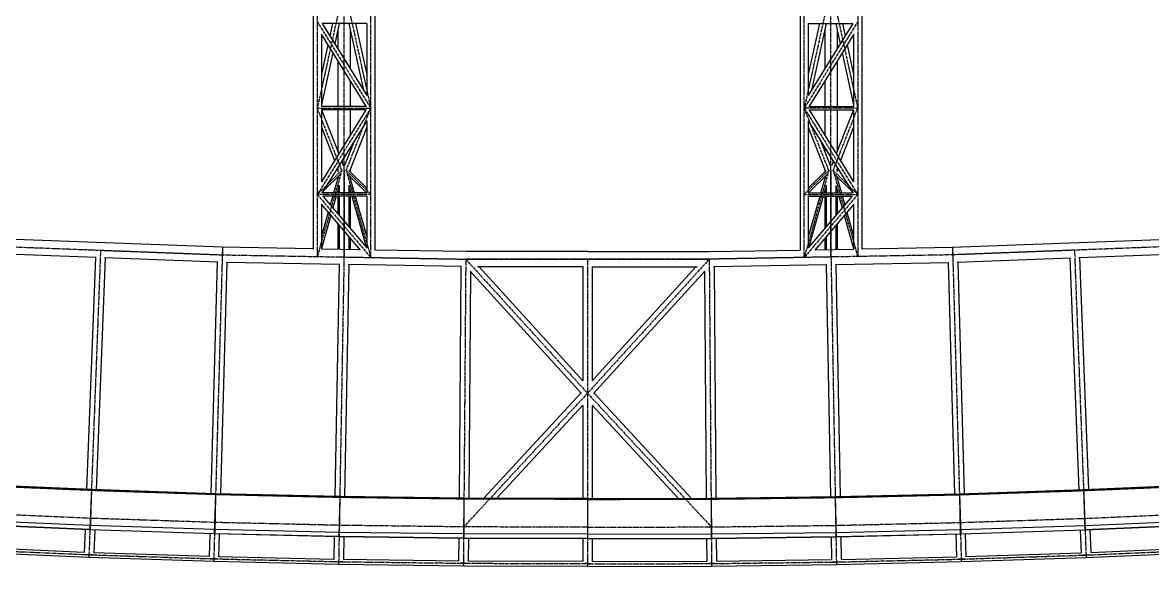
# Model space of a CAD drawing. Header units: millimetres. Extents: x 5143 to 30813, y 232 to 21408.
# Drawn here: x 15732 to 19537, y 232 to 2063 of the extents above; entities that cross this region are included whole.
import ezdxf

# ---------------------------------------------------------------- set-up
doc = ezdxf.new("R2010")
doc.units = ezdxf.units.MM
doc.header["$LTSCALE"] = 0.25
doc.linetypes.add('CENTER', pattern=[50.8, 31.75, -6.35, 6.35, -6.35])
doc.linetypes.add('XKITLINE00', pattern=[0])

msp = doc.modelspace()

# ---------------------------------------------------------------- linework, layer by layer
at = {"color": 8, "linetype": 'CENTER'}
for p, q in [((16815, 1274.1), (16815, 2504.3)), ((18455, 1274.1), (18455, 2504.3)), ((16725, 2425.1), (16725, 1275.7)), ((16905, 1272.5), (16905, 2425.1)), ((18365, 1272.5), (18365, 2425.1)), ((18545, 2425.1), (18545, 1275.7)), ((16807.5, 2150.1), (16725, 1775.2)), ((16822.5, 2150.1), (16905, 1775.2)), ((18447.5, 2150.1), (18365, 1775.2)), ((18462.5, 2150.1), (18545, 1775.2)), ((16725, 2066.2), (16905, 1775.2)), ((18545, 2066.2), (18365, 1775.2)), ((16905, 1775.2), (16725, 1484.3)), ((16725, 1775.2), (16905, 1775.2)), ((16807.5, 1565.8), (16725, 1775.2)), ((16822.5, 1565.8), (16905, 1775.2)), ((18365, 1775.2), (18545, 1484.3)), ((18545, 1775.2), (18365, 1775.2)), ((18447.5, 1565.8), (18365, 1775.2)), ((18462.5, 1565.8), (18545, 1775.2)), ((16807.5, 1565.8), (16725, 1275.7)), ((16807.5, 1565.8), (16725, 1484.3)), ((16815, 1565.8), (16815, 1274.1)), ((16822.5, 1565.8), (16905, 1272.5)), ((16822.5, 1565.8), (16905, 1484.3)), ((18447.5, 1565.8), (18365, 1272.5)), ((18447.5, 1565.8), (18365, 1484.3)), ((18455, 1565.8), (18455, 1274.1)), ((18462.5, 1565.8), (18545, 1275.7)), ((18462.5, 1565.8), (18545, 1484.3)), ((16725, 1484.3), (16905, 1272.5)), ((16905, 1484.3), (16725, 1484.3)), ((18545, 1484.3), (18365, 1272.5)), ((18365, 1484.3), (18545, 1484.3)), ((15585, 1312.6), (15995, 1297)), ((15585, 1312.6), (16405, 1281.4)), ((15585, 1312.6), (16405, 1281.4)), ((15995, 1297), (15955.9, 270.6)), ((15995, 1297), (15960.6, 394.1)), ((15995, 1297), (16405, 1281.4)), ((19685, 1312.6), (18865, 1281.4)), ((19685, 1312.6), (18865, 1281.4)), ((19275, 1297), (18865, 1281.4)), ((19685, 1312.6), (19275, 1297)), ((19275, 1297), (19309.4, 394.1)), ((19275, 1297), (19314.1, 270.6)), ((16405, 1281.4), (16376.4, 256.8)), ((16405, 1281.4), (16379.8, 380.2)), ((16405, 1281.4), (17225, 1266.8)), ((16405, 1281.4), (17225, 1266.8)), ((16405, 1281.4), (16815, 1274.1)), ((16815, 1274.1), (16796.8, 247.2)), ((16815, 1274.1), (16799, 370.6)), ((16815, 1274.1), (17225, 1266.8)), ((17225, 1266.8), (17217.2, 241.8)), ((17225, 1266.8), (17218.1, 365.3)), ((17225, 1266.8), (17635, 815.5)), ((17225, 1266.8), (17635, 1266.8)), ((17635, 1266.8), (17225, 1266.8)), ((17635, 1266.8), (17635, 240.8)), ((17635, 1266.8), (17635, 240.8)), ((17635, 1266.8), (17635, 364.3)), ((17635, 1266.8), (17635, 364.3)), ((17635, 1266.8), (17635, 240.8)), ((17635, 1266.8), (17635, 240.8)), ((18045, 1266.8), (17635, 815.5)), ((18045, 1266.8), (17635, 1266.8)), ((17635, 1266.8), (17635, 364.3)), ((17635, 1266.8), (17635, 364.3)), ((17635, 1266.8), (18045, 1266.8)), ((18865, 1281.4), (18045, 1266.8)), ((18865, 1281.4), (18045, 1266.8)), ((18455, 1274.1), (18045, 1266.8)), ((18045, 1266.8), (18051.8, 365.3)), ((18045, 1266.8), (18052.8, 241.8)), ((18865, 1281.4), (18455, 1274.1)), ((18455, 1274.1), (18471, 370.6)), ((18455, 1274.1), (18473.2, 247.2)), ((18865, 1281.4), (18890.2, 380.2)), ((18865, 1281.4), (18893.6, 256.8)), ((17635, 815.5), (17218.2, 365.3)), ((17635, 815.5), (18051.8, 365.3)), ((15964.1, 487.6), (15546, 505.7)), ((19305.8, 487.6), (19724, 505.7)), ((16382.4, 473.8), (15964.1, 487.6)), ((16800.6, 464.2), (16382.4, 473.8)), ((17218.9, 458.9), (16800.6, 464.2)), ((17635, 457.9), (17218.9, 458.9)), ((17635, 457.9), (18051.1, 458.9)), ((18051.1, 458.9), (18469.4, 464.2)), ((18469.4, 464.2), (18887.6, 473.8)), ((18887.6, 473.8), (19305.8, 487.6)), ((15960.6, 394.1), (15541.5, 412.2)), ((16379.8, 380.2), (15960.6, 394.1)), ((18890.2, 380.2), (19309.4, 394.1)), ((19309.4, 394.1), (19728.5, 412.2)), ((16799, 370.6), (16379.8, 380.2)), ((17218.2, 365.3), (16799, 370.6)), ((17635, 364.3), (17218.2, 365.3)), ((17635, 364.3), (18051.8, 365.3)), ((18051.8, 365.3), (18471, 370.6)), ((18471, 370.6), (18890.2, 380.2)), ((15955.9, 270.6), (15535.5, 288.8)), ((16376.4, 256.8), (15955.9, 270.6)), ((18893.6, 256.8), (19314.1, 270.6)), ((19314.1, 270.6), (19734.4, 288.8)), ((16796.8, 247.2), (16376.4, 256.8)), ((17217.2, 241.8), (16796.8, 247.2)), ((17635, 240.8), (17217.2, 241.8)), ((17635, 240.8), (18052.8, 241.8)), ((18052.8, 241.8), (18473.2, 247.2)), ((18473.2, 247.2), (18893.6, 256.8))]:
    msp.add_line(p, q, dxfattribs=at)
at = {"color": 8, "linetype": 'XKITLINE00'}
for p, q in [((16711.3, 2425.1), (16711.3, 1300.5)), ((16918.6, 2425.1), (16918.6, 1296.8)), ((18351.3, 2425.1), (18351.3, 1296.8)), ((18558.6, 2425.1), (18558.6, 1300.5)), ((16891.5, 2060.5), (16740.9, 2060.5)), ((16741.3, 2060.5), (16891.3, 1818)), ((16776.6, 2060.5), (16767.3, 2018.4)), ((16799, 2060.5), (16783.8, 1991.7)), ((16831, 2060.5), (16880.5, 1835.5)), ((16853.4, 2060.5), (16891.3, 1888.2)), ((16891.3, 2060.5), (16891.3, 1817.9)), ((18378.5, 2060.5), (18529.1, 2060.5)), ((18528.7, 2060.5), (18378.6, 1818)), ((18416.6, 2060.5), (18378.6, 1888.2)), ((18378.6, 2060.5), (18378.6, 1817.9)), ((18439, 2060.5), (18389.5, 1835.5)), ((18471, 2060.5), (18486.1, 1991.7)), ((18493.4, 2060.5), (18502.7, 2018.4)), ((16738.4, 2023.8), (16889.5, 1779.5)), ((16738.6, 2023.4), (16738.6, 1780.7)), ((16794.7, 2041), (16794.7, 1974.2)), ((16835.3, 2041), (16835.3, 1908.6)), ((18531.6, 2023.8), (18380.5, 1779.5)), ((18434.7, 2041), (18434.7, 1908.6)), ((18475.3, 2041), (18475.3, 1974.2)), ((18531.3, 2023.4), (18531.3, 1780.7)), ((16760.6, 1987.9), (16738.6, 1888.1)), ((18509.4, 1987.9), (18531.3, 1888.1)), ((16777.1, 1961.2), (16738.6, 1786.4)), ((18492.9, 1961.2), (18531.3, 1786.4)), ((16794.7, 1932.8), (16794.7, 1780.9)), ((18475.3, 1932.8), (18475.3, 1780.9)), ((16835.3, 1867.2), (16835.3, 1780.9)), ((18434.7, 1867.2), (18434.7, 1780.9)), ((16889.1, 1769.5), (16738.5, 1769.5)), ((16888.7, 1780.9), (16738.6, 1780.9)), ((16888.7, 1769.5), (16738.6, 1527)), ((16738.6, 1769.5), (16738.6, 1527)), ((16739, 1769.5), (16797.2, 1621.7)), ((16794.7, 1769.5), (16794.7, 1628.2)), ((16835.3, 1769.5), (16835.3, 1683.3)), ((18380.9, 1769.5), (18531.5, 1769.5)), ((18381.3, 1780.9), (18531.3, 1780.9)), ((18381.3, 1769.5), (18531.3, 1527)), ((18434.7, 1769.5), (18434.7, 1683.3)), ((18531, 1769.5), (18472.8, 1621.7)), ((18475.3, 1769.5), (18475.3, 1628.2)), ((18531.3, 1769.5), (18531.3, 1527)), ((16891.6, 1732.8), (16740.5, 1488.7)), ((16891.3, 1732.4), (16891.3, 1489.7)), ((18378.4, 1732.8), (18529.5, 1488.7)), ((18378.6, 1732.4), (18378.6, 1489.7)), ((16738.6, 1710.7), (16782.8, 1598.5)), ((16891.3, 1710.7), (16834.3, 1565.8)), ((18378.6, 1710.7), (18435.7, 1565.8)), ((18531.3, 1710.7), (18487.1, 1598.5)), ((16850.2, 1665.9), (16817.1, 1582.1)), ((16835.3, 1641.8), (16835.3, 1628.1)), ((18419.8, 1665.9), (18452.8, 1582.1)), ((18434.7, 1641.8), (18434.7, 1628.1)), ((16792.8, 1573.2), (16795.9, 1565.4)), ((16794.7, 1568.4), (16794.7, 1561.1)), ((16807.2, 1596.4), (16812.6, 1582.7)), ((16891.3, 1505.7), (16831, 1565.4)), ((16835.3, 1568.5), (16835.3, 1561.1)), ((18378.6, 1505.7), (18439, 1565.4)), ((18434.7, 1568.5), (18434.7, 1561.1)), ((18462.8, 1596.4), (18457.4, 1582.7)), ((18477.2, 1573.2), (18474.1, 1565.4)), ((18475.3, 1568.4), (18475.3, 1561.1)), ((16805.2, 1555.7), (16745.4, 1496.5)), ((16796.1, 1546.6), (16780, 1490)), ((16794.7, 1545.2), (16794.7, 1541.6)), ((16891.2, 1490), (16825.8, 1554.5)), ((16833.8, 1546.7), (16849.7, 1490)), ((16835.3, 1545.2), (16835.3, 1541.3)), ((18378.8, 1490), (18444.1, 1554.5)), ((18436.2, 1546.7), (18420.2, 1490)), ((18434.7, 1545.2), (18434.7, 1541.3)), ((18464.7, 1555.7), (18524.6, 1496.5)), ((18473.9, 1546.6), (18490, 1490)), ((18475.3, 1545.2), (18475.3, 1541.6)), ((16891.3, 1490), (16741.3, 1490)), ((16798.9, 1514.7), (16791.9, 1490)), ((16794.7, 1500), (16794.7, 1490)), ((16798.9, 1514.7), (16798.9, 1490)), ((16831.1, 1516), (16831.1, 1490)), ((16831.1, 1514.2), (16837.9, 1490)), ((16835.3, 1499.3), (16835.3, 1490)), ((18378.6, 1490), (18528.7, 1490)), ((18438.9, 1514.2), (18432.1, 1490)), ((18434.7, 1499.3), (18434.7, 1490)), ((18438.9, 1516), (18438.9, 1490)), ((18471.1, 1514.7), (18478.1, 1490)), ((18471.1, 1514.7), (18471.1, 1490)), ((18475.3, 1500), (18475.3, 1490)), ((16738.4, 1451.7), (16869.8, 1297)), ((16738.6, 1451.3), (16738.6, 1300)), ((16891.5, 1478.6), (16743.5, 1478.6)), ((16744.2, 1478.6), (16891.3, 1305.4)), ((16776.8, 1478.6), (16768.6, 1449.8)), ((16788.6, 1478.6), (16777.5, 1439.4)), ((16794.7, 1478.6), (16794.7, 1419.1)), ((16798.9, 1478.6), (16798.9, 1414.2)), ((16831.1, 1478.6), (16831.1, 1376.3)), ((16835.3, 1478.6), (16835.3, 1371.4)), ((16841.1, 1478.6), (16889.1, 1308.1)), ((16852.9, 1478.6), (16891.3, 1342)), ((16891.3, 1478.6), (16891.3, 1305.2)), ((18378.5, 1478.6), (18526.5, 1478.6)), ((18525.8, 1478.6), (18378.6, 1305.4)), ((18417, 1478.6), (18378.6, 1342)), ((18378.6, 1478.6), (18378.6, 1305.2)), ((18428.9, 1478.6), (18380.9, 1308.1)), ((18531.6, 1451.7), (18400.1, 1297)), ((18434.7, 1478.6), (18434.7, 1371.4)), ((18438.9, 1478.6), (18438.9, 1376.3)), ((18471.1, 1478.6), (18471.1, 1414.2)), ((18475.3, 1478.6), (18475.3, 1419.1)), ((18481.4, 1478.6), (18492.5, 1439.4)), ((18493.2, 1478.6), (18501.4, 1449.8)), ((18531.3, 1451.3), (18531.3, 1300)), ((16761.4, 1424.6), (16738.6, 1344.5)), ((16770.3, 1414.1), (16738.6, 1302.9)), ((18499.7, 1414.1), (18531.3, 1302.9)), ((18508.6, 1424.6), (18531.3, 1344.5)), ((16794.7, 1385.4), (16794.7, 1299.8)), ((16798.9, 1380.5), (16798.9, 1299.8)), ((18471.1, 1380.5), (18471.1, 1299.8)), ((18475.3, 1385.4), (18475.3, 1299.8)), ((16406, 1306.7), (15586.2, 1338)), ((16831.1, 1342.5), (16831.1, 1299.2)), ((16835.3, 1337.6), (16835.3, 1299.1)), ((18434.7, 1337.6), (18434.7, 1299.1)), ((18438.9, 1342.5), (18438.9, 1299.2)), ((18864, 1306.7), (19683.8, 1338)), ((16405.6, 1296.3), (16404.1, 1257.9)), ((16405.3, 1296.3), (16405.2, 1292.9)), ((16405.4, 1301.9), (16405.3, 1299.3)), ((16405.3, 1299.3), (16405.3, 1296.3)), ((16405.4, 1305.5), (16405.4, 1304)), ((16405.4, 1304), (16405.4, 1301.9)), ((16405.7, 1299.3), (16405.6, 1296.3)), ((16711.3, 1301.3), (16405.7, 1306.8)), ((16405.8, 1301.9), (16405.7, 1299.3)), ((16405.9, 1304), (16405.8, 1301.9)), ((16406, 1306.4), (16405.9, 1305.5)), ((16405.9, 1305.5), (16405.9, 1304)), ((16868.5, 1298.5), (16738.6, 1300.8)), ((17225.4, 1292.2), (16918.6, 1297.6)), ((18044.5, 1292.2), (18351.3, 1297.6)), ((18401.5, 1298.5), (18531.3, 1300.8)), ((18558.6, 1301.3), (18864.3, 1306.8)), ((18864, 1306.4), (18864.1, 1305.5)), ((18864.1, 1305.5), (18864.1, 1304)), ((18864.1, 1304), (18864.2, 1301.9)), ((18864.2, 1301.9), (18864.3, 1299.3)), ((18864.3, 1299.3), (18864.4, 1296.3)), ((18864.4, 1296.3), (18865.9, 1257.9)), ((18864.6, 1305.5), (18864.6, 1304)), ((18864.6, 1304), (18864.6, 1301.9)), ((18864.6, 1301.9), (18864.7, 1299.3)), ((18864.7, 1299.3), (18864.7, 1296.3)), ((18864.7, 1296.3), (18864.8, 1292.9)), ((15979.8, 1272.1), (15598, 1286.7)), ((15977.9, 1272.2), (15948.1, 491.7)), ((15977.9, 1272.2), (15948.2, 491.7)), ((16010.1, 1271), (15980.4, 490.4)), ((16010.2, 1271), (15980.4, 490.4)), ((16390, 1256.5), (16008.2, 1271.1)), ((16388.1, 1256.6), (16366.4, 477.7)), ((16388.2, 1256.6), (16366.5, 477.7)), ((16420.4, 1255.7), (16398.6, 476.8)), ((16420.4, 1255.7), (16398.7, 476.8)), ((16405.1, 1285.3), (16404.6, 1257.9)), ((16404.9, 1276.7), (16404.8, 1276.7)), ((16404.9, 1276.5), (16404.8, 1276.5)), ((16405.2, 1292.9), (16405.1, 1289.2)), ((16405.1, 1289.2), (16405.1, 1285.3)), ((16800.4, 1248.9), (16418.5, 1255.7)), ((17635, 1292.2), (17225, 1292.2)), ((17635, 1292.2), (17225, 1292.2)), ((17635, 1292.2), (18045, 1292.2)), ((17635, 1292.2), (18045, 1292.2)), ((18469.6, 1248.9), (18851.5, 1255.7)), ((18849.6, 1255.7), (18871.4, 476.8)), ((18849.6, 1255.7), (18871.3, 476.8)), ((18864.8, 1292.9), (18864.9, 1289.2)), ((18864.9, 1289.2), (18864.9, 1285.3)), ((18864.9, 1285.3), (18865.4, 1257.9)), ((18865.1, 1276.7), (18865.2, 1276.7)), ((18865.1, 1276.5), (18865.2, 1276.5)), ((18879.9, 1256.5), (19261.8, 1271.1)), ((18881.8, 1256.6), (18903.5, 477.7)), ((18881.8, 1256.6), (18903.6, 477.7)), ((19259.8, 1271), (19289.6, 490.4)), ((19259.9, 1271), (19289.6, 490.4)), ((19290.2, 1272.1), (19672, 1286.7)), ((19292.1, 1272.2), (19321.8, 491.7)), ((19292.1, 1272.2), (19321.8, 491.7)), ((16798.4, 1249), (16784.5, 468)), ((16798.4, 1249), (16784.5, 468)), ((16830.7, 1248.4), (16816.8, 467.4)), ((16830.7, 1248.4), (16816.8, 467.4)), ((17210.6, 1241.6), (16828.7, 1248.4)), ((17208.7, 1241.7), (17202.7, 462.5)), ((17240.8, 1225.4), (17235, 462.3)), ((17240.3, 1226), (17614.3, 814.4)), ((17620.8, 1241.4), (17264.8, 1241.4)), ((17620.8, 1241.4), (17264.8, 1241.4)), ((17269.9, 1241.4), (17618.8, 857.3)), ((17618.8, 1241.4), (17618.8, 856.7)), ((17649.2, 1241.4), (18005.2, 1241.4)), ((17649.2, 1241.4), (18005.2, 1241.4)), ((18000.1, 1241.4), (17651.1, 857.3)), ((17651.1, 1241.4), (17651.1, 856.7)), ((18029.7, 1226), (17655.7, 814.4)), ((18029.2, 1225.4), (18035, 462.3)), ((18059.4, 1241.6), (18441.3, 1248.4)), ((18061.3, 1241.7), (18067.3, 462.5)), ((18439.3, 1248.4), (18453.2, 467.4)), ((18439.3, 1248.4), (18453.2, 467.4)), ((18471.6, 1249), (18485.4, 468)), ((18471.6, 1249), (18485.5, 468)), ((17613.1, 815.6), (17285.8, 462.1)), ((17634.3, 811.2), (17634.1, 811.4)), ((17634.1, 811.4), (17634.3, 811.2)), ((17634.4, 811.2), (17634.3, 811.2)), ((17634.3, 811.2), (17634.4, 811.2)), ((17634.6, 811.1), (17634.4, 811.2)), ((17634.4, 811.2), (17634.4, 811.2)), ((17634.5, 811.1), (17634.4, 811.2)), ((17634.4, 811.2), (17634.5, 811.1)), ((17634.4, 811.2), (17634.4, 811.2)), ((17634.4, 811.2), (17634.6, 811.1)), ((17635.6, 811.2), (17635.4, 811.1)), ((17635.4, 811.1), (17635.6, 811.2)), ((17635.6, 811.2), (17635.5, 811.1)), ((17635.5, 811.1), (17635.6, 811.2)), ((17635.7, 811.2), (17635.6, 811.2)), ((17635.6, 811.2), (17635.6, 811.2)), ((17635.6, 811.2), (17635.6, 811.2)), ((17635.6, 811.2), (17635.7, 811.2)), ((17635.9, 811.4), (17635.7, 811.2)), ((17635.7, 811.2), (17635.9, 811.4)), ((17656.9, 815.6), (17984.2, 462.1)), ((17619.4, 774.9), (17329.7, 462)), ((17618.8, 774.3), (17618.8, 461.3)), ((17650.6, 774.9), (17940.3, 462)), ((17651.1, 774.3), (17651.1, 461.3)), ((15964.1, 487.6), (15546, 505.7)), ((15964.3, 491), (15546.2, 509)), ((15964.3, 490.8), (15546.2, 508.9)), ((19305.7, 491), (19723.8, 509)), ((19305.7, 490.8), (19723.8, 508.9)), ((19305.8, 487.6), (19724, 505.7)), ((15964.3, 491), (15958.4, 355.6)), ((15964.3, 491), (15959.8, 355.6)), ((16382.4, 473.8), (15964.1, 487.6)), ((16382.6, 477.2), (15964.3, 491)), ((15964.3, 490.8), (15964.3, 490.8)), ((15964.3, 490.8), (15964.3, 490.8)), ((16382.5, 477), (15964.3, 490.8)), ((16382.6, 477.2), (16378.1, 341.7)), ((16382.5, 477.2), (16379.4, 341.7)), ((16800.6, 464.2), (16382.4, 473.8)), ((16800.7, 467.6), (16382.5, 477.2)), ((16382.5, 477), (16382.5, 477)), ((16800.7, 467.5), (16382.5, 477)), ((16382.5, 477), (16382.5, 477)), ((16800.7, 467.6), (16797.6, 332.2)), ((16800.7, 467.6), (16798.9, 332.1)), ((17218.9, 458.9), (16800.6, 464.2)), ((17218.9, 462.3), (16800.7, 467.6)), ((16800.7, 467.5), (16800.7, 467.5)), ((17218.9, 462.2), (16800.7, 467.5)), ((16800.7, 467.5), (16800.7, 467.5)), ((17218.9, 462.3), (17217.2, 326.8)), ((17218.9, 462.3), (17218.5, 326.8)), ((17635, 461.2), (17218.9, 462.3)), ((17218.9, 462.2), (17218.9, 462.2)), ((17218.9, 462.2), (17218.9, 462.2)), ((17635, 461.1), (17218.9, 462.2)), ((17635, 457.9), (17218.9, 458.9)), ((17635, 461.2), (17634.7, 325.8)), ((17635, 461.2), (17634.7, 325.8)), ((17635, 461.2), (18051.1, 462.3)), ((17635, 461.1), (18051.1, 462.2)), ((17635, 461.2), (17635.3, 325.8)), ((17635, 461.2), (17635, 461.2)), ((17635, 461.2), (17635.3, 325.8)), ((17635, 461.2), (17635, 461.2)), ((17635, 461.1), (17635, 461.1)), ((17635, 461.1), (17635, 461.1)), ((17635, 461.1), (17635, 461.1)), ((17635, 461.1), (17635, 461.1)), ((17635, 457.9), (18051.1, 458.9)), ((18051.1, 462.3), (18469.3, 467.6)), ((18051.1, 462.2), (18469.3, 467.5)), ((18051.1, 458.9), (18469.4, 464.2)), ((18051.1, 462.3), (18052.8, 326.8)), ((18051.1, 462.3), (18051.5, 326.8)), ((18051.1, 462.2), (18051.1, 462.2)), ((18051.1, 462.2), (18051.1, 462.2)), ((18469.3, 467.6), (18887.5, 477.2)), ((18469.3, 467.5), (18887.4, 477)), ((18469.3, 467.6), (18471.1, 332.1)), ((18469.3, 467.6), (18472.4, 332.2)), ((18469.3, 467.5), (18469.3, 467.5)), ((18469.3, 467.5), (18469.3, 467.5)), ((18469.4, 464.2), (18887.6, 473.8)), ((18887.4, 477.2), (19305.7, 491)), ((18887.4, 477.2), (18891.9, 341.7)), ((18887.4, 477), (18887.5, 477)), ((18887.5, 477), (19305.7, 490.8)), ((18887.5, 477.2), (18890.6, 341.7)), ((18887.5, 477), (18887.5, 477)), ((18887.6, 473.8), (19305.8, 487.6)), ((19305.7, 491), (19311.5, 355.6)), ((19305.7, 491), (19310.2, 355.6)), ((19305.7, 490.8), (19305.7, 490.8)), ((19305.7, 490.8), (19305.7, 490.8)), ((15959.1, 370.5), (15541, 388.5)), ((19310.9, 370.5), (19729, 388.5)), ((15958.5, 356.1), (15540.3, 374.2)), ((15958.4, 355.6), (15540.3, 373.7)), ((15943, 356.3), (15940.1, 279.7)), ((16378.1, 342.2), (15959.8, 356)), ((16378.1, 341.7), (15959.8, 355.6)), ((16378.6, 356.6), (15960.3, 370.4)), ((15975.3, 355), (15972.3, 278.5)), ((16797.9, 347), (16379.8, 356.6)), ((17217.4, 341.7), (16799.1, 347)), ((18052.6, 341.7), (18470.9, 347)), ((18472.1, 347), (18890.2, 356.6)), ((18891.4, 356.6), (19309.7, 370.4)), ((18891.9, 342.2), (19310.2, 356)), ((18891.9, 341.7), (19310.2, 355.6)), ((19294.7, 355), (19297.7, 278.5)), ((19311.5, 356.1), (19729.7, 374.2)), ((19311.5, 355.6), (19729.7, 373.7)), ((19327, 356.3), (19329.9, 279.7)), ((16362.6, 342.3), (16360.5, 265.7)), ((16797.6, 332.6), (16379.4, 342.2)), ((16797.6, 332.2), (16379.4, 341.7)), ((16394.9, 341.4), (16392.8, 264.8)), ((16782.1, 332.5), (16780.8, 255.9)), ((17217.2, 327.3), (16798.9, 332.6)), ((17217.2, 326.8), (16798.9, 332.1)), ((16814.4, 331.9), (16813.1, 255.4)), ((17201.7, 327), (17201.1, 250.4)), ((17634.7, 326.2), (17218.5, 327.3)), ((17634.7, 325.8), (17218.5, 326.8)), ((17634.7, 340.6), (17218.6, 341.7)), ((17234, 326.8), (17233.4, 250.2)), ((17618.8, 325.8), (17618.8, 249.2)), ((17618.8, 325.8), (17618.8, 249.2)), ((17635.3, 340.6), (18051.4, 341.7)), ((17635.3, 326.2), (18051.5, 327.3)), ((17635.3, 325.8), (18051.5, 326.8)), ((17651.1, 325.8), (17651.1, 249.2)), ((17651.1, 325.8), (17651.1, 249.2)), ((18036, 326.8), (18036.6, 250.2)), ((18052.8, 327.3), (18471, 332.6)), ((18052.8, 326.8), (18471.1, 332.1)), ((18068.3, 327), (18068.9, 250.4)), ((18455.6, 331.9), (18456.9, 255.4)), ((18472.4, 332.6), (18890.6, 342.2)), ((18472.4, 332.2), (18890.6, 341.7)), ((18487.9, 332.5), (18489.2, 255.9)), ((18875.1, 341.4), (18877.2, 264.8)), ((18907.4, 342.3), (18909.5, 265.7)), ((15955.5, 262.3), (15535.2, 280.4)), ((15940.1, 279.7), (15552, 296.5)), ((15942.5, 271.7), (15942.2, 271.7)), ((15944.5, 271.8), (15942.5, 271.7)), ((15942.9, 271.7), (15942.8, 271.7)), ((15944.9, 271.8), (15942.9, 271.7)), ((15946.9, 271.8), (15944.5, 271.8)), ((15947.2, 271.8), (15944.9, 271.8)), ((15949.7, 271.8), (15946.9, 271.8)), ((15949.9, 271.8), (15947.2, 271.8)), ((15952.8, 271.8), (15949.7, 271.8)), ((15952.9, 271.7), (15949.9, 271.8)), ((15955.9, 271.7), (15952.8, 271.8)), ((15955.9, 271.6), (15952.9, 271.7)), ((15955.9, 271.6), (15955.5, 262.3)), ((15955.9, 271.6), (15955.6, 262.2)), ((15959.1, 271.5), (15955.9, 271.7)), ((15959, 271.5), (15955.9, 271.6)), ((15961.9, 271.3), (15959, 271.5)), ((15962.1, 271.3), (15959.1, 271.5)), ((15964.6, 271.1), (15961.9, 271.3)), ((15964.9, 271.1), (15962.1, 271.3)), ((15966.9, 270.9), (15964.6, 271.1)), ((15967.3, 270.9), (15964.9, 271.1)), ((15968.9, 270.7), (15966.9, 270.9)), ((15969.3, 270.7), (15967.3, 270.9)), ((15969, 270.7), (15968.9, 270.7)), ((15969.6, 270.6), (15969.3, 270.7)), ((16360.5, 265.7), (15972.3, 278.5)), ((18909.5, 265.7), (19297.7, 278.5)), ((19300.3, 270.6), (19300.7, 270.7)), ((19300.7, 270.7), (19302.7, 270.9)), ((19301, 270.7), (19301.1, 270.7)), ((19301.1, 270.7), (19303.1, 270.9)), ((19302.7, 270.9), (19305.1, 271.1)), ((19303.1, 270.9), (19305.4, 271.1)), ((19305.1, 271.1), (19307.9, 271.3)), ((19305.4, 271.1), (19308.1, 271.3)), ((19307.9, 271.3), (19310.9, 271.5)), ((19308.1, 271.3), (19311, 271.5)), ((19310.9, 271.5), (19314.1, 271.7)), ((19311, 271.5), (19314.1, 271.6)), ((19314.1, 271.7), (19317.2, 271.8)), ((19314.1, 271.6), (19317.1, 271.7)), ((19314.1, 271.6), (19314.5, 262.3)), ((19314.1, 271.6), (19314.4, 262.2)), ((19314.5, 262.3), (19734.8, 280.4)), ((19317.1, 271.7), (19320, 271.8)), ((19317.2, 271.8), (19320.3, 271.8)), ((19320, 271.8), (19322.7, 271.8)), ((19320.3, 271.8), (19323, 271.8)), ((19322.7, 271.8), (19325.1, 271.8)), ((19323, 271.8), (19325.5, 271.8)), ((19325.1, 271.8), (19327.1, 271.7)), ((19325.5, 271.8), (19327.5, 271.7)), ((19327.1, 271.7), (19327.2, 271.7)), ((19327.5, 271.7), (19327.8, 271.7)), ((19329.9, 279.7), (19718, 296.5)), ((16376.1, 248.4), (15955.6, 262.2)), ((16363, 257.7), (16362.6, 257.7)), ((16365, 257.8), (16363, 257.7)), ((16363.4, 257.7), (16363.3, 257.7)), ((16365.4, 257.8), (16363.4, 257.7)), ((16367.4, 257.9), (16365, 257.8)), ((16367.7, 257.8), (16365.4, 257.8)), ((16370.2, 257.9), (16367.4, 257.9)), ((16370.4, 257.8), (16367.7, 257.8)), ((16373.3, 257.8), (16370.2, 257.9)), ((16373.4, 257.8), (16370.4, 257.8)), ((16376.4, 257.8), (16373.3, 257.8)), ((16376.4, 257.7), (16373.4, 257.8)), ((16376.4, 257.7), (16376.1, 248.4)), ((16376.4, 257.7), (16376.2, 248.4)), ((16796.6, 238.8), (16376.2, 248.4)), ((16379.6, 257.7), (16376.4, 257.8)), ((16379.4, 257.6), (16376.4, 257.7)), ((16382.4, 257.5), (16379.4, 257.6)), ((16382.6, 257.5), (16379.6, 257.7)), ((16385.1, 257.3), (16382.4, 257.5)), ((16385.4, 257.4), (16382.6, 257.5)), ((16387.4, 257.1), (16385.1, 257.3)), ((16387.8, 257.2), (16385.4, 257.4)), ((16389.4, 256.9), (16387.4, 257.1)), ((16389.8, 256.9), (16387.8, 257.2)), ((16389.5, 256.9), (16389.4, 256.9)), ((16390.1, 256.9), (16389.8, 256.9)), ((16780.8, 255.9), (16392.7, 264.8)), ((16783.3, 248), (16783, 247.9)), ((16785.4, 248.1), (16783.3, 248)), ((16783.8, 247.9), (16783.6, 247.9)), ((16785.7, 248), (16783.8, 247.9)), ((16787.8, 248.2), (16785.4, 248.1)), ((16788.1, 248.1), (16785.7, 248)), ((16790.6, 248.2), (16787.8, 248.2)), ((16790.8, 248.2), (16788.1, 248.1)), ((16793.6, 248.2), (16790.6, 248.2)), ((16793.7, 248.2), (16790.8, 248.2)), ((16796.8, 248.2), (16793.6, 248.2)), ((16796.8, 248.1), (16793.7, 248.2)), ((16796.8, 248.1), (16796.6, 238.8)), ((16796.8, 248.1), (16796.7, 238.8)), ((17217.1, 233.4), (16796.7, 238.8)), ((16799.9, 248.1), (16796.8, 248.2)), ((16799.8, 248.1), (16796.8, 248.1)), ((16802.7, 248), (16799.8, 248.1)), ((16803, 248), (16799.9, 248.1)), ((16805.4, 247.8), (16802.7, 248)), ((16805.7, 247.8), (16803, 248)), ((16807.8, 247.7), (16805.4, 247.8)), ((16808.2, 247.7), (16805.7, 247.8)), ((16809.7, 247.5), (16807.8, 247.7)), ((16810.2, 247.5), (16808.2, 247.7)), ((16809.9, 247.4), (16809.7, 247.5)), ((16810.5, 247.4), (16810.2, 247.5)), ((17201.2, 250.4), (16813, 255.4)), ((17203.8, 242.5), (17203.5, 242.5)), ((17205.8, 242.6), (17203.8, 242.5)), ((17204.2, 242.5), (17204.1, 242.5)), ((17206.2, 242.6), (17204.2, 242.5)), ((17208.2, 242.7), (17205.8, 242.6)), ((17208.6, 242.7), (17206.2, 242.6)), ((17211, 242.8), (17208.2, 242.7)), ((17211.2, 242.8), (17208.6, 242.7)), ((17214.1, 242.8), (17211, 242.8)), ((17214.2, 242.8), (17211.2, 242.8)), ((17217.2, 242.8), (17214.1, 242.8)), ((17217.2, 242.8), (17214.2, 242.8)), ((17217.2, 241.8), (17217.1, 233.4)), ((17217.2, 242.8), (17217.2, 241.8)), ((17220.4, 242.8), (17217.2, 242.8)), ((17220.3, 242.8), (17217.2, 242.8)), ((17217.2, 242.8), (17217.2, 241.8)), ((17217.2, 241.8), (17217.2, 233.4)), ((17635, 232.4), (17217.2, 233.4)), ((17223.2, 242.7), (17220.3, 242.8)), ((17223.4, 242.7), (17220.4, 242.8)), ((17225.9, 242.6), (17223.2, 242.7)), ((17226.2, 242.6), (17223.4, 242.7)), ((17228.2, 242.4), (17225.9, 242.6)), ((17228.6, 242.5), (17226.2, 242.6)), ((17230.2, 242.3), (17228.2, 242.4)), ((17230.6, 242.3), (17228.6, 242.5)), ((17230.4, 242.3), (17230.2, 242.3)), ((17231, 242.2), (17230.6, 242.3)), ((17618.9, 249.2), (17233.4, 250.2)), ((17621.6, 241.3), (17621.2, 241.3)), ((17621.6, 241.3), (17621.2, 241.3)), ((17623.6, 241.5), (17621.6, 241.3)), ((17623.6, 241.5), (17621.6, 241.3)), ((17622, 241.3), (17621.9, 241.3)), ((17622, 241.3), (17621.9, 241.3)), ((17624, 241.5), (17622, 241.3)), ((17624, 241.5), (17622, 241.3)), ((17626, 241.6), (17623.6, 241.5)), ((17626, 241.6), (17623.6, 241.5)), ((17626.3, 241.6), (17624, 241.5)), ((17626.3, 241.6), (17624, 241.5)), ((17628.8, 241.7), (17626, 241.6)), ((17628.8, 241.7), (17626, 241.6)), ((17629, 241.7), (17626.3, 241.6)), ((17629, 241.7), (17626.3, 241.6)), ((17631.8, 241.8), (17628.8, 241.7)), ((17631.8, 241.8), (17628.8, 241.7)), ((17632, 241.7), (17629, 241.7)), ((17632, 241.7), (17629, 241.7)), ((17635, 241.8), (17631.8, 241.8)), ((17635, 241.8), (17631.8, 241.8)), ((17631.8, 241.8), (17635, 241.8)), ((17631.8, 241.8), (17635, 241.8)), ((17635, 241.7), (17632, 241.7)), ((17635, 241.7), (17632, 241.7)), ((17632, 241.7), (17635, 241.7)), ((17632, 241.7), (17635, 241.7)), ((17638.1, 241.8), (17635, 241.8)), ((17638.1, 241.8), (17635, 241.8)), ((17635, 241.8), (17638.1, 241.8)), ((17635, 241.8), (17638.1, 241.8)), ((17638, 241.7), (17635, 241.7)), ((17638, 241.7), (17635, 241.7)), ((17635, 241.7), (17635, 232.4)), ((17635, 241.7), (17635, 232.4)), ((17635, 241.7), (17638, 241.7)), ((17635, 241.7), (17638, 241.7)), ((17635, 241.7), (17635, 232.4)), ((17635, 241.7), (17635, 232.4)), ((17635, 232.4), (18052.8, 233.4)), ((17638, 241.7), (17641, 241.7)), ((17638, 241.7), (17641, 241.7)), ((17638.1, 241.8), (17641.2, 241.7)), ((17638.2, 241.8), (17641.2, 241.7)), ((17641, 241.7), (17643.7, 241.6)), ((17641, 241.7), (17643.7, 241.6)), ((17641.2, 241.7), (17644, 241.6)), ((17641.2, 241.7), (17644, 241.6)), ((17643.7, 241.6), (17646, 241.5)), ((17643.7, 241.6), (17646, 241.5)), ((17644, 241.6), (17646.4, 241.5)), ((17644, 241.6), (17646.4, 241.5)), ((17646, 241.5), (17648, 241.3)), ((17646, 241.5), (17648, 241.3)), ((17646.4, 241.5), (17648.4, 241.3)), ((17646.4, 241.5), (17648.4, 241.3)), ((17648, 241.3), (17648.1, 241.3)), ((17648, 241.3), (17648.1, 241.3)), ((17648.4, 241.3), (17648.8, 241.3)), ((17648.4, 241.3), (17648.8, 241.3)), ((17651.1, 249.2), (18036.6, 250.2)), ((18039, 242.2), (18039.3, 242.3)), ((18039.3, 242.3), (18041.4, 242.5)), ((18039.6, 242.3), (18039.8, 242.3)), ((18039.8, 242.3), (18041.7, 242.4)), ((18041.4, 242.5), (18043.8, 242.6)), ((18041.7, 242.4), (18044.1, 242.6)), ((18043.8, 242.6), (18046.6, 242.7)), ((18044.1, 242.6), (18046.8, 242.7)), ((18046.6, 242.7), (18049.6, 242.8)), ((18046.8, 242.7), (18049.7, 242.8)), ((18049.6, 242.8), (18052.8, 242.8)), ((18049.7, 242.8), (18052.8, 242.8)), ((18052.8, 242.8), (18052.8, 241.8)), ((18052.8, 242.8), (18055.9, 242.8)), ((18052.8, 242.8), (18055.8, 242.8)), ((18052.8, 242.8), (18052.8, 241.8)), ((18052.8, 241.8), (18052.9, 233.4)), ((18052.8, 241.8), (18052.8, 233.4)), ((18052.9, 233.4), (18473.3, 238.8)), ((18055.8, 242.8), (18058.7, 242.8)), ((18055.9, 242.8), (18059, 242.8)), ((18058.7, 242.8), (18061.4, 242.7)), ((18059, 242.8), (18061.7, 242.7)), ((18061.4, 242.7), (18063.8, 242.6)), ((18061.7, 242.7), (18064.2, 242.6)), ((18063.8, 242.6), (18065.7, 242.5)), ((18064.2, 242.6), (18066.2, 242.5)), ((18065.7, 242.5), (18065.9, 242.5)), ((18066.2, 242.5), (18066.5, 242.5)), ((18068.8, 250.4), (18457, 255.4)), ((18459.5, 247.4), (18459.8, 247.5)), ((18459.8, 247.5), (18461.8, 247.7)), ((18460.1, 247.4), (18460.3, 247.5)), ((18460.3, 247.5), (18462.2, 247.7)), ((18461.8, 247.7), (18464.2, 247.8)), ((18462.2, 247.7), (18464.6, 247.8)), ((18464.2, 247.8), (18467, 248)), ((18464.6, 247.8), (18467.2, 248)), ((18467, 248), (18470.1, 248.1)), ((18467.2, 248), (18470.2, 248.1)), ((18470.1, 248.1), (18473.2, 248.2)), ((18470.2, 248.1), (18473.2, 248.1)), ((18473.2, 248.2), (18476.4, 248.2)), ((18473.2, 248.1), (18476.3, 248.2)), ((18473.2, 248.1), (18473.3, 238.8)), ((18473.2, 248.1), (18473.4, 238.8)), ((18473.4, 238.8), (18893.8, 248.4)), ((18476.3, 248.2), (18479.2, 248.2)), ((18476.4, 248.2), (18479.4, 248.2)), ((18479.2, 248.2), (18481.9, 248.1)), ((18479.4, 248.2), (18482.2, 248.2)), ((18481.9, 248.1), (18484.3, 248)), ((18482.2, 248.2), (18484.6, 248.1)), ((18484.3, 248), (18486.2, 247.9)), ((18484.6, 248.1), (18486.6, 248)), ((18486.2, 247.9), (18486.4, 247.9)), ((18486.6, 248), (18487, 247.9)), ((18489.2, 255.9), (18877.3, 264.8)), ((18879.8, 256.9), (18880.2, 256.9)), ((18880.2, 256.9), (18882.2, 257.2)), ((18880.5, 256.9), (18880.6, 256.9)), ((18880.6, 256.9), (18882.6, 257.1)), ((18882.2, 257.2), (18884.6, 257.4)), ((18882.6, 257.1), (18884.9, 257.3)), ((18884.6, 257.4), (18887.4, 257.5)), ((18884.9, 257.3), (18887.6, 257.5)), ((18887.4, 257.5), (18890.4, 257.7)), ((18887.6, 257.5), (18890.5, 257.6)), ((18890.4, 257.7), (18893.6, 257.8)), ((18890.5, 257.6), (18893.6, 257.7)), ((18893.6, 257.8), (18896.7, 257.8)), ((18893.6, 257.7), (18896.6, 257.8)), ((18893.6, 257.7), (18893.8, 248.4)), ((18893.6, 257.7), (18893.9, 248.4)), ((18893.9, 248.4), (19314.4, 262.2)), ((18896.6, 257.8), (18899.6, 257.8)), ((18896.7, 257.8), (18899.8, 257.9)), ((18899.6, 257.8), (18902.3, 257.8)), ((18899.8, 257.9), (18902.6, 257.9)), ((18902.3, 257.8), (18904.6, 257.8)), ((18902.6, 257.9), (18905, 257.8)), ((18904.6, 257.8), (18906.6, 257.7)), ((18905, 257.8), (18907, 257.7)), ((18906.6, 257.7), (18906.7, 257.7)), ((18907, 257.7), (18907.4, 257.7))]:
    msp.add_line(p, q, dxfattribs=at)
for centre in [(16725, 1775.2), (16725, 1775.2), (16725, 1775.2), (16905, 1775.2), (16905, 1775.2), (16905, 1775.2), (16905, 1775.2), (16905, 1775.2), (18365, 1775.2), (18365, 1775.2), (18365, 1775.2), (18365, 1775.2), (18365, 1775.2), (18545, 1775.2), (18545, 1775.2), (18545, 1775.2), (16807.5, 1565.8), (16807.5, 1565.8), (16807.5, 1565.8), (16815, 1565.8), (16822.5, 1565.8), (16822.5, 1565.8), (16822.5, 1565.8), (18447.5, 1565.8), (18447.5, 1565.8), (18447.5, 1565.8), (18455, 1565.8), (18462.5, 1565.8), (18462.5, 1565.8), (18462.5, 1565.8), (16725, 1484.3), (16725, 1484.3), (16725, 1484.3), (16725, 1484.3), (16905, 1484.3), (16905, 1484.3), (18365, 1484.3), (18365, 1484.3), (18545, 1484.3), (18545, 1484.3), (18545, 1484.3), (18545, 1484.3), (15995, 1297), (15995, 1297), (15995, 1297), (15995, 1297), (15995, 1297), (19275, 1297), (19275, 1297), (19275, 1297), (19275, 1297), (19275, 1297), (16405, 1281.4), (16405, 1281.4), (16405, 1281.4), (16405, 1281.4), (16405, 1281.4), (16405, 1281.4), (16405, 1281.4), (16405, 1281.4), (16405, 1281.4), (16405, 1281.4), (16725, 1275.7), (16725, 1275.7), (16815, 1274.1), (16815, 1274.1), (16815, 1274.1), (16815, 1274.1), (16815, 1274.1), (16815, 1274.1), (16815, 1274.1), (16905, 1272.5), (16905, 1272.5), (16905, 1272.5), (18365, 1272.5), (18365, 1272.5), (18365, 1272.5), (18455, 1274.1), (18455, 1274.1), (18455, 1274.1), (18455, 1274.1), (18455, 1274.1), (18455, 1274.1), (18455, 1274.1), (18545, 1275.7), (18545, 1275.7), (18865, 1281.4), (18865, 1281.4), (18865, 1281.4), (18865, 1281.4), (18865, 1281.4), (18865, 1281.4), (18865, 1281.4), (18865, 1281.4), (18865, 1281.4), (18865, 1281.4), (17635, 815.5), (17635, 815.5), (17635, 815.5), (17635, 815.5), (17635, 815.5), (17635, 815.5), (17635, 815.5), (17635, 815.5), (15964.1, 487.6), (15964.1, 487.6), (16382.4, 473.8), (16382.4, 473.8), (16800.6, 464.2), (16800.6, 464.2), (17218.9, 458.9), (17218.9, 458.9), (17635, 457.9), (17635, 457.9), (17635, 457.9), (17635, 457.9), (18051.1, 458.9), (18051.1, 458.9), (18469.4, 464.2), (18469.4, 464.2), (18887.6, 473.8), (18887.6, 473.8), (19305.8, 487.6), (19305.8, 487.6), (15960.6, 394.1), (15960.6, 394.1), (15960.6, 394.1), (19309.4, 394.1), (19309.4, 394.1), (19309.4, 394.1), (16379.8, 380.2), (16379.8, 380.2), (16379.8, 380.2), (16799, 370.6), (16799, 370.6), (16799, 370.6), (17218.2, 365.3), (17218.1, 365.3), (17218.2, 365.3), (17218.2, 365.3), (17635, 364.3), (17635, 364.3), (17635, 364.3), (17635, 364.3), (17635, 364.3), (17635, 364.3), (17635, 364.3), (17635, 364.3), (18051.8, 365.3), (18051.8, 365.3), (18051.8, 365.3), (18051.8, 365.3), (18471, 370.6), (18471, 370.6), (18471, 370.6), (18890.2, 380.2), (18890.2, 380.2), (18890.2, 380.2), (15955.9, 270.6), (15955.9, 270.6), (15955.9, 270.6), (19314.1, 270.6), (19314.1, 270.6), (19314.1, 270.6), (16376.4, 256.8), (16376.4, 256.8), (16376.4, 256.8), (16796.8, 247.2), (16796.8, 247.2), (16796.8, 247.2), (17217.2, 241.8), (17217.2, 241.8), (17217.2, 241.8), (17635, 240.8), (17635, 240.8), (17635, 240.8), (17635, 240.8), (17635, 240.8), (17635, 240.8), (17635, 240.8), (17635, 240.8), (18052.8, 241.8), (18052.8, 241.8), (18052.8, 241.8), (18473.2, 247.2), (18473.2, 247.2), (18473.2, 247.2), (18893.6, 256.8), (18893.6, 256.8), (18893.6, 256.8)]:
    msp.add_circle(centre, 0.05, dxfattribs=at)

doc.saveas('drawing.dxf')
